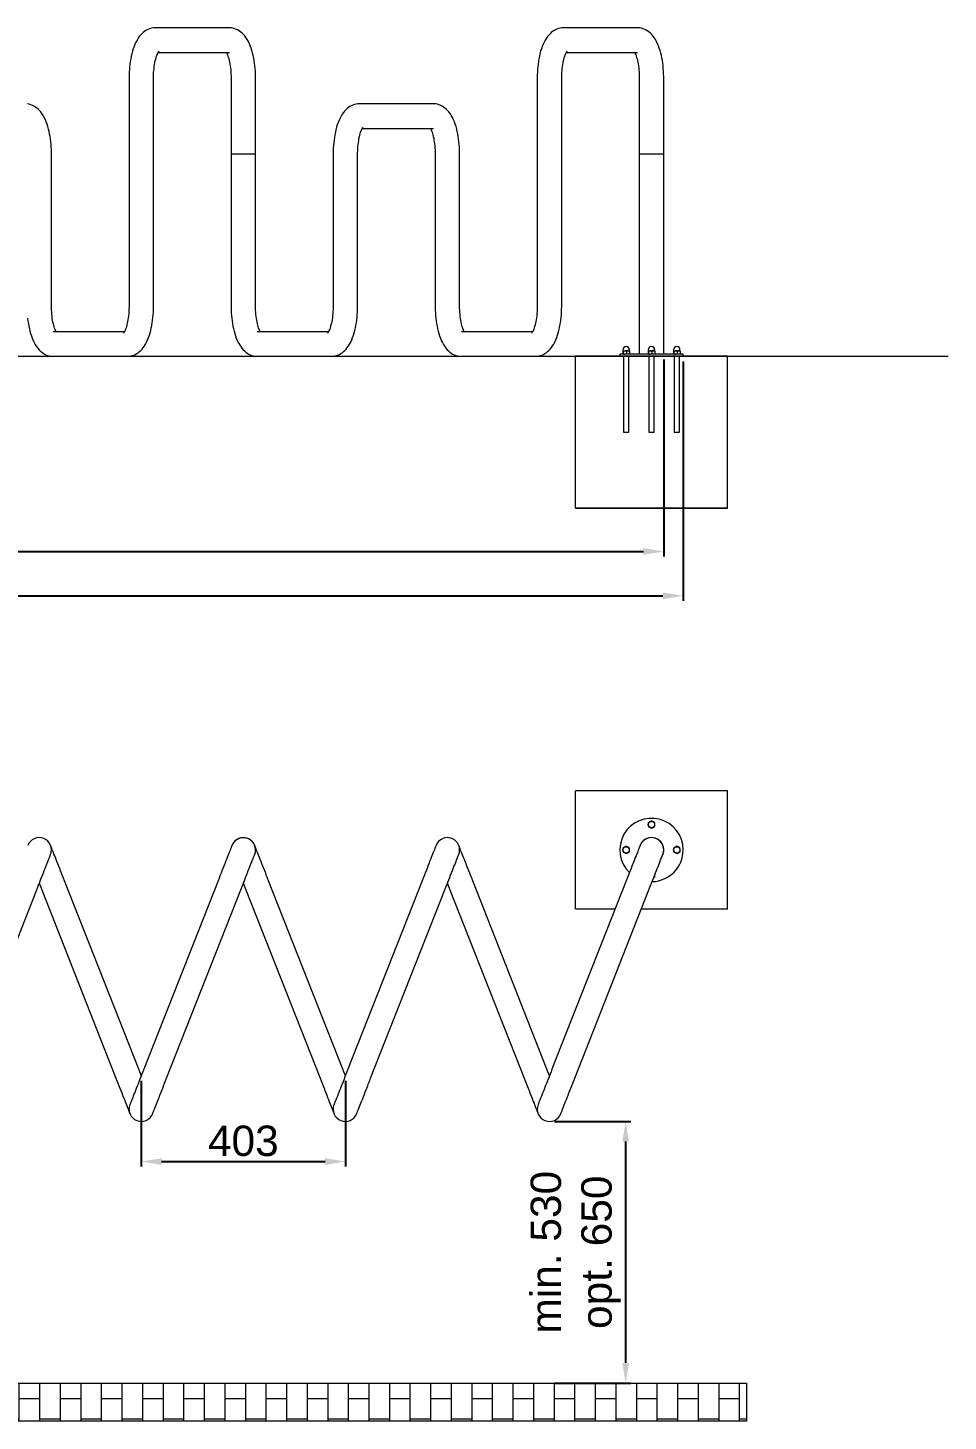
# Model space of a CAD drawing. Header units: millimetres. Extents: x -312 to 6814, y -241 to 4404.
# Drawn here: x 1971 to 3788, y 1280 to 4030 of the extents above; entities that cross this region are included whole.
import ezdxf

# ---------------------------------------------------------------- set-up
doc = ezdxf.new("R2010")
doc.units = ezdxf.units.MM
doc.linetypes.add('HIDDEN', pattern=[1.905, 1.27, -0.635])
for name, color, linetype, lineweight in [('ZANO_R', 7, 'Continuous', 0), ('ZANO_R_przerywana', 7, 'HIDDEN', 0), ('ZANO_W', 1, 'Continuous', 0)]:
    doc.layers.add(name, color=color, linetype=linetype, lineweight=lineweight)
doc.styles.add('Arial', font='arial.ttf')
doc.styles.get("Standard").update_dxf_attribs({"font": 'ARIALUNI.TTF'})
doc.dimstyles.new('pl i ang', dxfattribs={"dimtxt": 50, "dimasz": 50, "dimexe": 1.25, "dimexo": 0.625, "dimgap": 10, "dimtad": 1, "dimtoh": 1, "dimtxsty": 'Standard', "dimcen": 2.5, "dimclrd": 1, "dimclre": 1, "dimclrt": 1, "dimadec": 0, "dimazin": 0, "dimtfac": 1, "dimtmove": 0, "dimatfit": 3, "dimfxl": 1, "dimarcsym": 1})

# ---------------------------------------------------------------- blocks, each defined once
blk = doc.blocks.new('*D470')
at = {"layer": 'ZANO_W', "color": 1, "lineweight": -2}
for p, q in [((117.4, 3371.5), (117.4, 2898.7)), ((3265.1, 3371.5), (3265.1, 2898.7)), ((157.4, 2908.7), (3225.1, 2908.7))]:
    blk.add_line(p, q, dxfattribs=at)
at = {"layer": 'ZANO_W', "color": 1}
for points in [[(157.4, 2915.3), (157.4, 2902), (117.4, 2908.7)], [(3225.1, 2902), (3225.1, 2915.3), (3265.1, 2908.7)]]:
    blk.add_solid(points, dxfattribs=at)
at = {"layer": 'ZANO_W', "color": 1, "insert": (1691.3, 2949.3), "char_height": 60, "attachment_point": 5, "style": 'Arial'}
blk.add_mtext('3148', dxfattribs=at)
blk = doc.blocks.new('*D471')
at = {"layer": 'ZANO_W', "color": 1, "lineweight": -2}
for p, q in [((155.8, 3375.5), (155.8, 2986.3)), ((3226.8, 3375.5), (3226.8, 2986.3)), ((195.8, 2996.3), (3186.8, 2996.3))]:
    blk.add_line(p, q, dxfattribs=at)
at = {"layer": 'ZANO_W', "color": 1}
for points in [[(195.8, 3002.9), (195.8, 2989.6), (155.8, 2996.3)], [(3186.8, 2989.6), (3186.8, 3002.9), (3226.8, 2996.3)]]:
    blk.add_solid(points, dxfattribs=at)
at = {"layer": 'ZANO_W', "color": 1, "insert": (1691.3, 3036.9), "char_height": 60, "attachment_point": 5, "style": 'Arial'}
blk.add_mtext('3071', dxfattribs=at)
blk = doc.blocks.new('*D474')
at = {"layer": 'ZANO_W', "color": 1, "lineweight": -2}
for p, q in [((2195.1, 1951.3), (2195.1, 1781.9)), ((2598.1, 1951.3), (2598.1, 1781.9)), ((2235.1, 1791.9), (2558.1, 1791.9))]:
    blk.add_line(p, q, dxfattribs=at)
at = {"layer": 'ZANO_W', "color": 1}
for points in [[(2235.1, 1798.5), (2235.1, 1785.2), (2195.1, 1791.9)], [(2558.1, 1785.2), (2558.1, 1798.5), (2598.1, 1791.9)]]:
    blk.add_solid(points, dxfattribs=at)
at = {"layer": 'ZANO_W', "color": 1, "insert": (2396.6, 1832.5), "char_height": 60, "attachment_point": 5, "style": 'Arial'}
blk.add_mtext('403', dxfattribs=at)
blk = doc.blocks.new('*D479')
at = {"layer": 'ZANO_W', "color": 1, "lineweight": -2}
for p, q in [((3011.1, 1871.2), (3161.6, 1871.2)), ((3151.6, 1831.2), (3151.6, 1394.5)), ((3011.1, 1354.5), (3161.6, 1354.5))]:
    blk.add_line(p, q, dxfattribs=at)
at = {"layer": 'ZANO_W', "color": 1}
for points in [[(3158.2, 1831.2), (3144.9, 1831.2), (3151.6, 1871.2)], [(3144.9, 1394.5), (3158.2, 1394.5), (3151.6, 1354.5)]]:
    blk.add_solid(points, dxfattribs=at)
at = {"layer": 'ZANO_W', "color": 1, "insert": (3053, 1612.9), "char_height": 60, "attachment_point": 5, "rotation": 90, "style": 'Arial'}
blk.add_mtext('min. 530\\Popt. 650', dxfattribs=at)

msp = doc.modelspace()

# ---------------------------------------------------------------- hatches: boundary and pattern name
at = {"layer": 'ZANO_R', "ltscale": 10, "transparency": 33554559}
h = msp.add_hatch(dxfattribs=at)
h.set_pattern_fill('AR-B816', scale=0.2, angle=90)
h.set_pattern_definition([(90, (409.86, -10014.892), (-40.64, -7e-15), []), (180, (409.86, -10014.892), (-40.64, -40.64), [40.64, -40.64])])
h.paths.add_polyline_path([(33.9, 1279.5), (3390, 1279.5), (3390, 1354.5), (33.9, 1354.5)])

# ---------------------------------------------------------------- linework, layer by layer
at = {"layer": 'ZANO_R'}
for p, q in [((2369.1, 4029.8), (2222.5, 4029.8)), ((3175.1, 4029.8), (3028.6, 4029.8)), ((2228.5, 3981.5), (2369.1, 3981.5)), ((3034.6, 3981.5), (3175.1, 3981.5)), ((2170.9, 3930.7), (2170.9, 3480.7)), ((2219.2, 3480.7), (2219.2, 3930.7)), ((2372.4, 3930.7), (2372.4, 3780.7)), ((2420.7, 3780.7), (2420.7, 3930.7)), ((2977, 3930.7), (2977, 3480.7)), ((3025.3, 3480.7), (3025.3, 3930.7)), ((3178.5, 3930.7), (3178.5, 3780.7)), ((3226.8, 3780.7), (3226.8, 3930.7)), ((2772.1, 3879.8), (2625.6, 3879.8)), ((2631.5, 3831.5), (2772.1, 3831.5)), ((2017.7, 3480.7), (2017.7, 3780.7)), ((2372.4, 3780.7), (2372.4, 3480.7)), ((2419, 3780.7), (2372.4, 3780.7)), ((2420.7, 3780.7), (2372.4, 3780.7)), ((2420.7, 3780.7), (2419, 3780.7)), ((2420.7, 3480.7), (2420.7, 3780.7)), ((2573.9, 3780.7), (2573.9, 3480.7)), ((2622.2, 3480.7), (2622.2, 3780.7)), ((2775.4, 3780.7), (2775.4, 3480.7)), ((2823.7, 3480.7), (2823.7, 3780.7)), ((3178.5, 3780.7), (3178.5, 3385.5)), ((3225.1, 3780.7), (3178.5, 3780.7)), ((3226.8, 3780.7), (3178.5, 3780.7)), ((3226.8, 3780.7), (3225.1, 3780.7)), ((3226.8, 3385.5), (3226.8, 3780.7)), ((2161.6, 3429.8), (2021, 3429.8)), ((2564.6, 3429.8), (2424, 3429.8)), ((2967.7, 3429.8), (2827.1, 3429.8)), ((3140.1, 3385.5), (3140.1, 3381.5)), ((3265.1, 3385.5), (3140.1, 3385.5)), ((3145.8, 3391.4), (3145.8, 3386.1)), ((3146.2, 3392), (3149.9, 3392)), ((3146.5, 3386.1), (3146.2, 3385.5)), ((3146.4, 3394.3), (3146.4, 3392.1)), ((3146.5, 3391.4), (3149.9, 3392)), ((3146.5, 3391.4), (3146.5, 3386.1)), ((3156.4, 3392), (3149.9, 3392)), ((3153.3, 3386.1), (3149.9, 3385.5)), ((3153.3, 3391.4), (3153.3, 3386.1)), ((3156.4, 3392), (3159.1, 3392)), ((3158.9, 3392.1), (3158.9, 3394.3)), ((3159.4, 3391.4), (3159.1, 3392)), ((3159.4, 3391.4), (3159.4, 3386.1)), ((3195.8, 3391.4), (3195.8, 3386.1)), ((3196.1, 3392), (3199.9, 3392)), ((3196.5, 3386.1), (3196.1, 3385.5)), ((3196.4, 3394.3), (3196.4, 3392.1)), ((3196.5, 3391.4), (3199.9, 3392)), ((3196.5, 3391.4), (3196.5, 3386.1)), ((3206.4, 3392), (3199.9, 3392)), ((3203.3, 3386.1), (3199.9, 3385.5)), ((3203.3, 3391.4), (3203.3, 3386.1)), ((3206.4, 3392), (3209.1, 3392)), ((3208.9, 3392.1), (3208.9, 3394.3)), ((3209.4, 3391.4), (3209.1, 3392)), ((3209.4, 3391.4), (3209.4, 3386.1)), ((3245.8, 3391.4), (3245.8, 3386.1)), ((3246.2, 3392), (3249.9, 3392)), ((3246.5, 3386.1), (3246.2, 3385.5)), ((3246.4, 3394.3), (3246.4, 3392.1)), ((3246.5, 3391.4), (3249.9, 3392)), ((3246.5, 3391.4), (3246.5, 3386.1)), ((3256.4, 3392), (3249.9, 3392)), ((3253.3, 3386.1), (3249.9, 3385.5)), ((3253.3, 3391.4), (3253.3, 3386.1)), ((3256.4, 3392), (3259.1, 3392)), ((3258.9, 3392.1), (3258.9, 3394.3)), ((3259.4, 3391.4), (3259.1, 3392)), ((3259.4, 3391.4), (3259.4, 3386.1)), ((3265.1, 3381.5), (3265.1, 3385.5)), ((-311.9, 3381.5), (3788.4, 3381.5)), ((2021, 3381.5), (2167.6, 3381.5)), ((2424, 3381.5), (2570.6, 3381.5)), ((2827.1, 3381.5), (2973.6, 3381.5)), ((3352.6, 3381.5), (3052.6, 3381.5)), ((3052.6, 3381.5), (3052.7, 3381.5)), ((3052.7, 3381.5), (3352.7, 3381.5)), ((3147.1, 3381.5), (3158.1, 3381.5)), ((3197.1, 3381.5), (3208.1, 3381.5)), ((3197.1, 3381.5), (3208.1, 3381.5)), ((3247.1, 3381.5), (3258.1, 3381.5)), ((3352.6, 3381.5), (3352.7, 3381.5)), ((3196.5, 2452.8), (3199.9, 2451.2)), ((3203.3, 2449.7), (3206.4, 2451.8)), ((3209.5, 2454), (3209.1, 2457.7)), ((3145.8, 2410.3), (3148.9, 2412.5)), ((3146.5, 2402.8), (3149.9, 2401.2)), ((3159.4, 2404), (3159.1, 2407.8)), ((3246.5, 2402.8), (3249.9, 2401.2)), ((3259.4, 2404), (3259.1, 2407.7)), ((2190, 1974), (2043.5, 2346.2)), ((2346.6, 2346.2), (2200.1, 1974)), ((2593.1, 1974), (2446.5, 2346.2)), ((2749.6, 2346.2), (2603.1, 1974)), ((2996.1, 1974), (2849.5, 2346.2)), ((3152.7, 2346.2), (3006.1, 1974)), ((3209.4, 2354), (3209.1, 2357.7)), ((1842, 1956.3), (1988.5, 2328.5)), ((1998.6, 2328.5), (2145.1, 1956.3)), ((2245, 1956.3), (2391.6, 2328.5)), ((2401.6, 2328.5), (2548.1, 1956.3)), ((2648, 1956.3), (2794.6, 2328.5)), ((2804.6, 2328.5), (2951.2, 1956.3)), ((3051.1, 1956.3), (3197.6, 2328.5)), ((33.9, 1354.5), (3390, 1354.5)), ((3390, 1354.5), (3390, 1279.5)), ((3390, 1279.5), (33.9, 1279.5)), ((3390, 1279.5), (110.3, 1279.5))]:
    msp.add_line(p, q, dxfattribs=at)
at = {"layer": 'ZANO_R', "flags": 128}
for points in [[(2222.5, 4029.8), (2219.4, 4029.7), (2216.1, 4029.2), (2213, 4028.5), (2209.9, 4027.4), (2207, 4026.1), (2204.1, 4024.6), (2201.3, 4022.7), (2198.7, 4020.7), (2196.1, 4018.3), (2193.6, 4015.6), (2191.2, 4012.7), (2188.9, 4009.3), (2186.7, 4005.7), (2184.5, 4001.7), (2182.6, 3997.4), (2180.8, 3992.9), (2179.1, 3988.3), (2177.7, 3983.6), (2176.4, 3978.7), (2175.2, 3973.8), (2174.2, 3968.7), (2173.4, 3963.6), (2172.6, 3958.4), (2172, 3953.2), (2171.6, 3947.8), (2171.2, 3942.5), (2171, 3937.1), (2170.9, 3932), (2170.9, 3930.7)], [(2420.7, 3930.7), (2420.7, 3933.5), (2420.6, 3938.9), (2420.3, 3944.3), (2419.9, 3949.6), (2419.4, 3954.9), (2418.8, 3960.1), (2418, 3965.3), (2417.1, 3970.3), (2416.1, 3975.3), (2414.9, 3980.1), (2413.6, 3984.9), (2412.1, 3989.5), (2410.4, 3994.1), (2408.6, 3998.5), (2406.6, 4002.7), (2404.3, 4006.8), (2401.8, 4010.7), (2399.4, 4014), (2396.9, 4016.8), (2394.4, 4019.4), (2391.7, 4021.6), (2389, 4023.6), (2386.2, 4025.3), (2383.4, 4026.7), (2380.1, 4028), (2376.8, 4029), (2373.5, 4029.6), (2370.1, 4029.8), (2369.1, 4029.8)], [(3028.6, 4029.8), (3025.4, 4029.7), (3022.2, 4029.2), (3019, 4028.5), (3016, 4027.4), (3013, 4026.1), (3010.2, 4024.6), (3007.4, 4022.7), (3004.7, 4020.7), (3002.2, 4018.3), (2999.7, 4015.6), (2997.3, 4012.7), (2995, 4009.3), (2992.7, 4005.7), (2990.6, 4001.7), (2988.6, 3997.4), (2986.8, 3992.9), (2985.2, 3988.3), (2983.7, 3983.6), (2982.4, 3978.7), (2981.3, 3973.8), (2980.3, 3968.7), (2979.4, 3963.6), (2978.7, 3958.4), (2978.1, 3953.2), (2977.6, 3947.8), (2977.3, 3942.5), (2977.1, 3937.1), (2977, 3932), (2977, 3930.7)], [(3226.8, 3930.7), (3226.8, 3933.5), (3226.6, 3938.9), (3226.4, 3944.3), (3226, 3949.6), (3225.5, 3954.9), (3224.8, 3960.1), (3224.1, 3965.3), (3223.2, 3970.3), (3222.1, 3975.3), (3220.9, 3980.1), (3219.6, 3984.9), (3218.1, 3989.5), (3216.5, 3994.1), (3214.6, 3998.5), (3212.6, 4002.7), (3210.3, 4006.8), (3207.8, 4010.7), (3205.4, 4014), (3203, 4016.8), (3200.4, 4019.4), (3197.8, 4021.6), (3195.1, 4023.6), (3192.3, 4025.3), (3189.4, 4026.7), (3186.2, 4028), (3182.8, 4029), (3179.5, 4029.6), (3176.2, 4029.8), (3175.1, 4029.8)], [(2219.2, 3930.7), (2219.2, 3932.9), (2219.3, 3937.2), (2219.5, 3941.5), (2219.8, 3945.7), (2220.2, 3949.8), (2220.7, 3953.8), (2221.3, 3957.7), (2222, 3961.3), (2222.7, 3964.8), (2223.5, 3968), (2224.3, 3971), (2225.2, 3973.7), (2226, 3976.1), (2226.9, 3978.2), (2227.7, 3979.9), (2228.4, 3981.4), (2229.1, 3982.5), (2229.6, 3983.3), (2230, 3983.8), (2230.1, 3984), (2230.1, 3984)], [(2363.1, 3981.5), (2363.2, 3981.4), (2363.9, 3980), (2364.7, 3978.4), (2365.5, 3976.4), (2366.3, 3974.1), (2367.1, 3971.5), (2367.9, 3968.7), (2368.7, 3965.6), (2369.5, 3962.3), (2370.1, 3958.7), (2370.7, 3955), (2371.2, 3951.1), (2371.7, 3947), (2372, 3942.9), (2372.2, 3938.7), (2372.4, 3934.4), (2372.4, 3930.7)], [(3025.3, 3930.7), (3025.3, 3932.9), (3025.4, 3937.2), (3025.6, 3941.5), (3025.9, 3945.7), (3026.3, 3949.8), (3026.8, 3953.8), (3027.4, 3957.7), (3028, 3961.3), (3028.8, 3964.8), (3029.5, 3968), (3030.4, 3971), (3031.2, 3973.7), (3032.1, 3976.1), (3032.9, 3978.2), (3033.7, 3979.9), (3034.5, 3981.4), (3035.1, 3982.5), (3035.7, 3983.3), (3036, 3983.8), (3036.2, 3984), (3036.2, 3984)], [(3169.2, 3981.5), (3169.3, 3981.4), (3170, 3980), (3170.7, 3978.4), (3171.5, 3976.4), (3172.4, 3974.1), (3173.2, 3971.5), (3174, 3968.7), (3174.8, 3965.6), (3175.5, 3962.3), (3176.2, 3958.7), (3176.8, 3955), (3177.3, 3951.1), (3177.7, 3947), (3178.1, 3942.9), (3178.3, 3938.7), (3178.4, 3934.4), (3178.5, 3930.7)], [(2017.7, 3780.7), (2017.7, 3783.5), (2017.5, 3788.9), (2017.3, 3794.3), (2016.9, 3799.6), (2016.4, 3804.9), (2015.7, 3810.1), (2015, 3815.3), (2014.1, 3820.3), (2013, 3825.3), (2011.9, 3830.1), (2010.5, 3834.9), (2009.1, 3839.5), (2007.4, 3844.1), (2005.6, 3848.5), (2003.5, 3852.7), (2001.3, 3856.8), (1998.8, 3860.7), (1996.4, 3864), (1993.9, 3866.8), (1991.3, 3869.4), (1988.7, 3871.6), (1986, 3873.6), (1983.2, 3875.3), (1980.3, 3876.7), (1977.1, 3878), (1973.8, 3879), (1970.4, 3879.6)], [(2625.6, 3879.8), (2622.4, 3879.7), (2619.2, 3879.2), (2616, 3878.5), (2612.9, 3877.4), (2610, 3876.1), (2607.1, 3874.6), (2604.4, 3872.7), (2601.7, 3870.7), (2599.2, 3868.3), (2596.7, 3865.6), (2594.3, 3862.7), (2591.9, 3859.3), (2589.7, 3855.7), (2587.6, 3851.7), (2585.6, 3847.4), (2583.8, 3842.9), (2582.2, 3838.3), (2580.7, 3833.6), (2579.4, 3828.7), (2578.3, 3823.8), (2577.3, 3818.7), (2576.4, 3813.6), (2575.7, 3808.4), (2575.1, 3803.2), (2574.6, 3797.8), (2574.2, 3792.5), (2574, 3787.1), (2573.9, 3782), (2573.9, 3780.7)], [(2823.7, 3780.7), (2823.7, 3783.5), (2823.6, 3788.9), (2823.3, 3794.3), (2823, 3799.6), (2822.4, 3804.9), (2821.8, 3810.1), (2821, 3815.3), (2820.1, 3820.3), (2819.1, 3825.3), (2817.9, 3830.1), (2816.6, 3834.9), (2815.1, 3839.5), (2813.5, 3844.1), (2811.6, 3848.5), (2809.6, 3852.7), (2807.3, 3856.8), (2804.8, 3860.7), (2802.4, 3864), (2799.9, 3866.8), (2797.4, 3869.4), (2794.8, 3871.6), (2792.1, 3873.6), (2789.3, 3875.3), (2786.4, 3876.7), (2783.1, 3878), (2779.8, 3879), (2776.5, 3879.6), (2773.2, 3879.8), (2772.1, 3879.8)], [(2622.2, 3780.7), (2622.2, 3782.9), (2622.4, 3787.2), (2622.6, 3791.5), (2622.9, 3795.7), (2623.3, 3799.8), (2623.8, 3803.8), (2624.4, 3807.7), (2625, 3811.3), (2625.7, 3814.8), (2626.5, 3818), (2627.3, 3821), (2628.2, 3823.7), (2629.1, 3826.1), (2629.9, 3828.2), (2630.7, 3829.9), (2631.5, 3831.4), (2632.1, 3832.5), (2632.6, 3833.3), (2633, 3833.8), (2633.2, 3834), (2633.2, 3834)], [(2766.1, 3831.5), (2766.2, 3831.4), (2766.9, 3830), (2767.7, 3828.4), (2768.5, 3826.4), (2769.3, 3824.1), (2770.2, 3821.5), (2771, 3818.7), (2771.7, 3815.6), (2772.5, 3812.3), (2773.1, 3808.7), (2773.7, 3805), (2774.3, 3801.1), (2774.7, 3797), (2775, 3792.9), (2775.3, 3788.7), (2775.4, 3784.4), (2775.4, 3780.7)], [(2027, 3429.8), (2026.9, 3430), (2026.2, 3431.3), (2025.4, 3433), (2024.6, 3435), (2023.8, 3437.2), (2023, 3439.8), (2022.2, 3442.7), (2021.4, 3445.8), (2020.7, 3449.1), (2020, 3452.6), (2019.4, 3456.4), (2018.9, 3460.3), (2018.4, 3464.3), (2018.1, 3468.5), (2017.9, 3472.7), (2017.7, 3477), (2017.7, 3480.7)], [(2170.9, 3480.7), (2170.9, 3478.4), (2170.8, 3474.1), (2170.6, 3469.8), (2170.3, 3465.6), (2169.9, 3461.5), (2169.4, 3457.5), (2168.8, 3453.7), (2168.1, 3450.1), (2167.4, 3446.6), (2166.6, 3443.4), (2165.8, 3440.4), (2164.9, 3437.7), (2164.1, 3435.3), (2163.2, 3433.2), (2162.4, 3431.4), (2161.7, 3430), (2161, 3428.8), (2160.5, 3428.1), (2160.1, 3427.6), (2160, 3427.3), (2160, 3427.4)], [(2167.6, 3381.5), (2170.8, 3381.7), (2174, 3382.1), (2177.1, 3382.9), (2180.2, 3383.9), (2183.2, 3385.2), (2186, 3386.8), (2188.8, 3388.6), (2191.4, 3390.7), (2194, 3393.1), (2196.5, 3395.7), (2198.9, 3398.7), (2201.2, 3402), (2203.5, 3405.7), (2205.6, 3409.7), (2207.5, 3414), (2209.3, 3418.4), (2211, 3423), (2212.4, 3427.8), (2213.7, 3432.6), (2214.9, 3437.6), (2215.9, 3442.6), (2216.7, 3447.7), (2217.5, 3452.9), (2218.1, 3458.2), (2218.6, 3463.5), (2218.9, 3468.9), (2219.1, 3474.2), (2219.2, 3479.4), (2219.2, 3480.7)], [(2372.4, 3480.7), (2372.4, 3477.8), (2372.6, 3472.4), (2372.8, 3467.1), (2373.2, 3461.7), (2373.7, 3456.5), (2374.4, 3451.2), (2375.1, 3446.1), (2376, 3441), (2377.1, 3436.1), (2378.3, 3431.2), (2379.6, 3426.5), (2381.1, 3421.8), (2382.7, 3417.3), (2384.5, 3412.9), (2386.6, 3408.6), (2388.9, 3404.5), (2391.4, 3400.6), (2393.7, 3397.4), (2396.2, 3394.5), (2398.8, 3392), (2401.4, 3389.7), (2404.1, 3387.7), (2406.9, 3386), (2409.8, 3384.6), (2413, 3383.3), (2416.4, 3382.4), (2419.7, 3381.8), (2423, 3381.5), (2424, 3381.5)], [(2430, 3429.8), (2429.9, 3430), (2429.2, 3431.3), (2428.5, 3433), (2427.7, 3435), (2426.8, 3437.2), (2426, 3439.8), (2425.2, 3442.7), (2424.4, 3445.8), (2423.7, 3449.1), (2423, 3452.6), (2422.4, 3456.4), (2421.9, 3460.3), (2421.5, 3464.3), (2421.1, 3468.5), (2420.9, 3472.7), (2420.8, 3477), (2420.7, 3480.7)], [(2573.9, 3480.7), (2573.9, 3478.4), (2573.8, 3474.1), (2573.6, 3469.8), (2573.3, 3465.6), (2572.9, 3461.5), (2572.4, 3457.5), (2571.8, 3453.7), (2571.2, 3450.1), (2570.4, 3446.6), (2569.6, 3443.4), (2568.8, 3440.4), (2568, 3437.7), (2567.1, 3435.3), (2566.3, 3433.2), (2565.5, 3431.4), (2564.7, 3430), (2564.1, 3428.8), (2563.5, 3428.1), (2563.2, 3427.6), (2563, 3427.3), (2563, 3427.4)], [(2570.6, 3381.5), (2573.8, 3381.7), (2577, 3382.1), (2580.2, 3382.9), (2583.2, 3383.9), (2586.2, 3385.2), (2589, 3386.8), (2591.8, 3388.6), (2594.4, 3390.7), (2597, 3393.1), (2599.5, 3395.7), (2601.9, 3398.7), (2604.2, 3402), (2606.5, 3405.7), (2608.6, 3409.7), (2610.6, 3414), (2612.4, 3418.4), (2614, 3423), (2615.5, 3427.8), (2616.7, 3432.6), (2617.9, 3437.6), (2618.9, 3442.6), (2619.8, 3447.7), (2620.5, 3452.9), (2621.1, 3458.2), (2621.6, 3463.5), (2621.9, 3468.9), (2622.1, 3474.2), (2622.2, 3479.4), (2622.2, 3480.7)], [(2775.4, 3480.7), (2775.5, 3477.8), (2775.6, 3472.4), (2775.9, 3467.1), (2776.2, 3461.7), (2776.8, 3456.5), (2777.4, 3451.2), (2778.2, 3446.1), (2779.1, 3441), (2780.1, 3436.1), (2781.3, 3431.2), (2782.6, 3426.5), (2784.1, 3421.8), (2785.7, 3417.3), (2787.6, 3412.9), (2789.6, 3408.6), (2791.9, 3404.5), (2794.4, 3400.6), (2796.8, 3397.4), (2799.2, 3394.5), (2801.8, 3392), (2804.4, 3389.7), (2807.1, 3387.7), (2809.9, 3386), (2812.8, 3384.6), (2816.1, 3383.3), (2819.4, 3382.4), (2822.7, 3381.8), (2826, 3381.5), (2827.1, 3381.5)], [(2833, 3429.8), (2833, 3430), (2832.3, 3431.3), (2831.5, 3433), (2830.7, 3435), (2829.9, 3437.2), (2829, 3439.8), (2828.2, 3442.7), (2827.4, 3445.8), (2826.7, 3449.1), (2826, 3452.6), (2825.5, 3456.4), (2824.9, 3460.3), (2824.5, 3464.3), (2824.2, 3468.5), (2823.9, 3472.7), (2823.8, 3477), (2823.7, 3480.7)], [(2977, 3480.7), (2976.9, 3478.4), (2976.8, 3474.1), (2976.6, 3469.8), (2976.3, 3465.6), (2975.9, 3461.5), (2975.4, 3457.5), (2974.8, 3453.7), (2974.2, 3450.1), (2973.5, 3446.6), (2972.7, 3443.4), (2971.8, 3440.4), (2971, 3437.7), (2970.1, 3435.3), (2969.3, 3433.2), (2968.5, 3431.4), (2967.7, 3430), (2967.1, 3428.8), (2966.6, 3428.1), (2966.2, 3427.6), (2966, 3427.3), (2966, 3427.4)], [(2973.6, 3381.5), (2976.8, 3381.7), (2980, 3382.1), (2983.2, 3382.9), (2986.2, 3383.9), (2989.2, 3385.2), (2992.1, 3386.8), (2994.8, 3388.6), (2997.5, 3390.7), (3000, 3393.1), (3002.5, 3395.7), (3004.9, 3398.7), (3007.3, 3402), (3009.5, 3405.7), (3011.6, 3409.7), (3013.6, 3414), (3015.4, 3418.4), (3017, 3423), (3018.5, 3427.8), (3019.8, 3432.6), (3020.9, 3437.6), (3021.9, 3442.6), (3022.8, 3447.7), (3023.5, 3452.9), (3024.1, 3458.2), (3024.6, 3463.5), (3025, 3468.9), (3025.2, 3474.2), (3025.3, 3479.4), (3025.3, 3480.7)], [(1970.7, 3456.5), (1971.3, 3451.2), (1972.1, 3446.1), (1973, 3441), (1974.1, 3436.1), (1975.2, 3431.2), (1976.6, 3426.5), (1978, 3421.8), (1979.7, 3417.3), (1981.5, 3412.9), (1983.6, 3408.6), (1985.8, 3404.5), (1988.3, 3400.6), (1990.7, 3397.4), (1993.2, 3394.5), (1995.7, 3392), (1998.4, 3389.7), (2001.1, 3387.7), (2003.9, 3386), (2006.7, 3384.6), (2010, 3383.3), (2013.3, 3382.4), (2016.7, 3381.8), (2020, 3381.5), (2021, 3381.5)], [(3145.8, 3391.4), (3146, 3391.9), (3146.2, 3392)], [(3146.2, 3385.5), (3146.1, 3385.5), (3145.8, 3386.1)], [(3146.2, 3392), (3146.2, 3392), (3146.5, 3391.4)], [(3153.3, 3391.4), (3155.6, 3392), (3156.4, 3392)], [(3156.4, 3385.5), (3155.6, 3385.6), (3153.3, 3386.1)], [(3156.4, 3392), (3158.7, 3391.7), (3159.4, 3391.4)], [(3159.4, 3386.1), (3158.7, 3385.9), (3156.4, 3385.5)], [(3159.1, 3385.5), (3159.1, 3385.5), (3159.3, 3385.7), (3159.4, 3386.1)], [(3195.8, 3391.4), (3196, 3391.9), (3196.1, 3392)], [(3196.1, 3385.5), (3196.1, 3385.5), (3195.8, 3386.1)], [(3196.1, 3392), (3196.2, 3392), (3196.5, 3391.4)], [(3203.3, 3391.4), (3205.6, 3392), (3206.4, 3392)], [(3206.4, 3385.5), (3205.6, 3385.6), (3203.3, 3386.1)], [(3206.4, 3392), (3208.7, 3391.7), (3209.4, 3391.4)], [(3209.4, 3386.1), (3208.7, 3385.9), (3206.4, 3385.5)], [(3209.1, 3385.5), (3209.1, 3385.5), (3209.3, 3385.7), (3209.4, 3386.1)], [(3245.8, 3391.4), (3246, 3391.9), (3246.2, 3392)], [(3246.2, 3385.5), (3246.1, 3385.5), (3245.8, 3386.1)], [(3246.2, 3392), (3246.2, 3392), (3246.5, 3391.4)], [(3253.3, 3391.4), (3255.6, 3392), (3256.4, 3392)], [(3256.4, 3385.5), (3255.6, 3385.6), (3253.3, 3386.1)], [(3256.4, 3392), (3258.7, 3391.7), (3259.4, 3391.4)], [(3259.4, 3386.1), (3258.7, 3385.9), (3256.4, 3385.5)], [(3259.1, 3385.5), (3259.1, 3385.5), (3259.3, 3385.7), (3259.4, 3386.1)], [(3195.8, 2460.3), (3198.1, 2461.9), (3198.9, 2462.4)], [(3195.8, 2460.3), (3196, 2458.4), (3196.2, 2456.5)], [(3196.2, 2456.5), (3196.2, 2456.3), (3196.5, 2452.8)], [(3198.9, 2462.4), (3201.2, 2464.1), (3201.9, 2464.6)], [(3199.9, 2451.2), (3200.2, 2451.1), (3201.8, 2450.4), (3203.3, 2449.7)], [(3205.3, 2463), (3205.1, 2463.2), (3203.5, 2463.9), (3201.9, 2464.6)], [(3208.8, 2461.5), (3207.9, 2461.9), (3207.1, 2462.2), (3206.2, 2462.6), (3205.3, 2463)], [(3206.4, 2451.8), (3208.7, 2453.5), (3209.5, 2454)], [(3209.1, 2457.7), (3209.1, 2458), (3209, 2458.9), (3208.9, 2459.7), (3208.8, 2460.6), (3208.8, 2461.5)], [(1988.5, 2328.5), (1990.5, 2333.5), (1992.4, 2338.4), (1994.4, 2343.3), (1996.3, 2348.2), (1998.1, 2352.9), (2000, 2357.5), (2001.7, 2362), (2003.4, 2366.2), (2005, 2370.3), (2006.5, 2374.2), (2008, 2377.9), (2009.3, 2381.2), (2010.5, 2384.4), (2011.7, 2387.2), (2012.7, 2389.8), (2013.5, 2392), (2014.3, 2393.9), (2014.9, 2395.5), (2015.4, 2396.7), (2015.7, 2397.6), (2015.9, 2398.1), (2016, 2398.3)], [(2043.5, 2346.2), (2041.5, 2351.2), (2039.6, 2356.1), (2037.7, 2361), (2035.8, 2365.9), (2033.9, 2370.6), (2032.1, 2375.2), (2030.3, 2379.6), (2028.6, 2383.9), (2027, 2388), (2025.5, 2391.9), (2024.1, 2395.5), (2022.7, 2398.9), (2021.5, 2402.1), (2020.4, 2404.9), (2019.4, 2407.5), (2018.5, 2409.7), (2017.7, 2411.6), (2017.1, 2413.2), (2016.6, 2414.4), (2016.3, 2415.3), (2016.1, 2415.8), (2016, 2416)], [(2374.1, 2416), (2374, 2415.8), (2373.8, 2415.3), (2373.5, 2414.4), (2373, 2413.2), (2372.4, 2411.6), (2371.6, 2409.7), (2370.7, 2407.5), (2369.7, 2404.9), (2368.6, 2402.1), (2367.4, 2398.9), (2366.1, 2395.5), (2364.6, 2391.9), (2363.1, 2388), (2361.5, 2383.9), (2359.8, 2379.6), (2358, 2375.2), (2356.2, 2370.6), (2354.4, 2365.9), (2352.5, 2361), (2350.5, 2356.1), (2348.6, 2351.2), (2346.6, 2346.2)], [(2374.1, 2416), (2374.3, 2416.4), (2375.6, 2419.1)], [(2391.6, 2328.5), (2393.5, 2333.5), (2395.5, 2338.4), (2397.4, 2343.3), (2399.3, 2348.2), (2401.2, 2352.9), (2403, 2357.5), (2404.7, 2362), (2406.4, 2366.2), (2408, 2370.3), (2409.6, 2374.2), (2411, 2377.9), (2412.3, 2381.2), (2413.6, 2384.4), (2414.7, 2387.2), (2415.7, 2389.8), (2416.6, 2392), (2417.3, 2393.9), (2417.9, 2395.5), (2418.4, 2396.7), (2418.8, 2397.6), (2419, 2398.1), (2419, 2398.3)], [(2446.5, 2346.2), (2444.6, 2351.2), (2442.6, 2356.1), (2440.7, 2361), (2438.8, 2365.9), (2436.9, 2370.6), (2435.1, 2375.2), (2433.4, 2379.6), (2431.7, 2383.9), (2430.1, 2388), (2428.5, 2391.9), (2427.1, 2395.5), (2425.8, 2398.9), (2424.5, 2402.1), (2423.4, 2404.9), (2422.4, 2407.5), (2421.5, 2409.7), (2420.8, 2411.6), (2420.2, 2413.2), (2419.7, 2414.4), (2419.3, 2415.3), (2419.1, 2415.8), (2419, 2416)], [(2777.1, 2416), (2777.1, 2415.8), (2776.8, 2415.3), (2776.5, 2414.4), (2776, 2413.2), (2775.4, 2411.6), (2774.6, 2409.7), (2773.8, 2407.5), (2772.8, 2404.9), (2771.6, 2402.1), (2770.4, 2398.9), (2769.1, 2395.5), (2767.6, 2391.9), (2766.1, 2388), (2764.5, 2383.9), (2762.8, 2379.6), (2761.1, 2375.2), (2759.3, 2370.6), (2757.4, 2365.9), (2755.5, 2361), (2753.6, 2356.1), (2751.6, 2351.2), (2749.6, 2346.2)], [(2794.6, 2328.5), (2796.5, 2333.5), (2798.5, 2338.4), (2800.4, 2343.3), (2802.3, 2348.2), (2804.2, 2352.9), (2806, 2357.5), (2807.8, 2362), (2809.4, 2366.2), (2811.1, 2370.3), (2812.6, 2374.2), (2814, 2377.9), (2815.4, 2381.2), (2816.6, 2384.4), (2817.7, 2387.2), (2818.7, 2389.8), (2819.6, 2392), (2820.3, 2393.9), (2821, 2395.5), (2821.4, 2396.7), (2821.8, 2397.6), (2822, 2398.1), (2822.1, 2398.3)], [(2849.5, 2346.2), (2847.6, 2351.2), (2845.6, 2356.1), (2843.7, 2361), (2841.8, 2365.9), (2839.9, 2370.6), (2838.1, 2375.2), (2836.4, 2379.6), (2834.7, 2383.9), (2833.1, 2388), (2831.6, 2391.9), (2830.1, 2395.5), (2828.8, 2398.9), (2827.5, 2402.1), (2826.4, 2404.9), (2825.4, 2407.5), (2824.6, 2409.7), (2823.8, 2411.6), (2823.2, 2413.2), (2822.7, 2414.4), (2822.3, 2415.3), (2822.1, 2415.8), (2822.1, 2416)], [(3145.8, 2410.3), (3146, 2408.5), (3146.2, 2406.5)], [(3146.2, 2406.5), (3146.2, 2406.3), (3146.5, 2402.8)], [(3148.9, 2412.5), (3151.2, 2414.1), (3151.9, 2414.6)], [(3149.9, 2401.2), (3150.2, 2401.1), (3151.7, 2400.4), (3153.3, 2399.7)], [(3155.3, 2413.1), (3155.1, 2413.2), (3153.5, 2413.9), (3151.9, 2414.6)], [(3180.2, 2416), (3180.1, 2415.8), (3179.9, 2415.3), (3179.5, 2414.4), (3179, 2413.2), (3178.4, 2411.6), (3177.7, 2409.7), (3176.8, 2407.5), (3175.8, 2404.9), (3174.7, 2402.1), (3173.4, 2398.9), (3172.1, 2395.5), (3170.7, 2391.9), (3169.1, 2388), (3167.5, 2383.9), (3165.8, 2379.6), (3164.1, 2375.2), (3162.3, 2370.6), (3160.4, 2365.9), (3158.5, 2361), (3156.6, 2356.1), (3154.6, 2351.2), (3152.7, 2346.2)], [(3153.3, 2399.7), (3155.6, 2401.3), (3156.4, 2401.9)], [(3158.7, 2411.5), (3157.9, 2411.9), (3157.1, 2412.3), (3156.2, 2412.7), (3155.3, 2413.1)], [(3156.4, 2401.9), (3158.7, 2403.5), (3159.4, 2404)], [(3159.1, 2407.8), (3159.1, 2408), (3159, 2408.9), (3158.9, 2409.8), (3158.8, 2410.6), (3158.7, 2411.5)], [(3197.6, 2328.5), (3199.6, 2333.5), (3201.5, 2338.4), (3203.5, 2343.3), (3205.4, 2348.2), (3207.2, 2352.9), (3209, 2357.5), (3210.8, 2362), (3212.5, 2366.2), (3214.1, 2370.3), (3215.6, 2374.2), (3217, 2377.9), (3218.4, 2381.2), (3219.6, 2384.4), (3220.7, 2387.2), (3221.7, 2389.8), (3222.6, 2392), (3223.4, 2393.9), (3224, 2395.5), (3224.5, 2396.7), (3224.8, 2397.6), (3225, 2398.1), (3225.1, 2398.3)], [(3245.8, 2410.3), (3248.1, 2411.9), (3248.9, 2412.4)], [(3245.8, 2410.3), (3246, 2408.4), (3246.2, 2406.5)], [(3246.2, 2406.5), (3246.2, 2406.3), (3246.5, 2402.8)], [(3248.9, 2412.4), (3251.2, 2414.1), (3251.9, 2414.6)], [(3249.9, 2401.2), (3250.2, 2401.1), (3251.7, 2400.4), (3253.3, 2399.7)], [(3255.3, 2413), (3255.1, 2413.1), (3253.5, 2413.9), (3251.9, 2414.6)], [(3253.3, 2399.7), (3255.6, 2401.3), (3256.4, 2401.8)], [(3258.7, 2411.5), (3257.9, 2411.8), (3257.1, 2412.2), (3256.2, 2412.6), (3255.3, 2413)], [(3256.4, 2401.8), (3258.7, 2403.5), (3259.4, 2404)], [(3259.1, 2407.7), (3259.1, 2408), (3259, 2408.9), (3258.9, 2409.7), (3258.8, 2410.6), (3258.7, 2411.5)], [(1993.5, 2341.2), (1994.6, 2338.4), (1996.6, 2333.5), (1998.6, 2328.5)], [(2396.6, 2341.2), (2397.7, 2338.4), (2399.6, 2333.5), (2401.6, 2328.5)], [(2799.6, 2341.2), (2800.7, 2338.4), (2802.6, 2333.5), (2804.6, 2328.5)], [(3207, 2352.3), (3208.7, 2353.5), (3209.4, 2354)], [(2145.1, 1956.3), (2147.1, 1951.3), (2149, 1946.4), (2150.9, 1941.5), (2152.8, 1936.7), (2154.7, 1931.9), (2156.5, 1927.3), (2158.3, 1922.9), (2160, 1918.6), (2161.6, 1914.5), (2163.1, 1910.6), (2164.5, 1907), (2165.9, 1903.6), (2167.1, 1900.5), (2168.2, 1897.6), (2169.2, 1895.1), (2170.1, 1892.8), (2170.9, 1890.9), (2171.5, 1889.4), (2172, 1888.1), (2172.3, 1887.2), (2172.5, 1886.7), (2172.6, 1886.5)], [(2200.1, 1974), (2198.1, 1969), (2196.2, 1964.1), (2194.2, 1959.2), (2192.3, 1954.4), (2190.5, 1949.6), (2188.7, 1945), (2186.9, 1940.6), (2185.2, 1936.3), (2183.6, 1932.2), (2182.1, 1928.3), (2180.6, 1924.7), (2179.3, 1921.3), (2178.1, 1918.2), (2176.9, 1915.3), (2175.9, 1912.8), (2175.1, 1910.5), (2174.3, 1908.6), (2173.7, 1907.1), (2173.2, 1905.8), (2172.9, 1904.9), (2172.7, 1904.4), (2172.6, 1904.2)], [(2195.1, 1961.3), (2194, 1964.1), (2192, 1969), (2190, 1974)], [(2217.5, 1886.5), (2217.6, 1886.7), (2217.8, 1887.2), (2218.2, 1888.1), (2218.6, 1889.4), (2219.3, 1890.9), (2220, 1892.8), (2220.9, 1895.1), (2221.9, 1897.6), (2223, 1900.5), (2224.2, 1903.6), (2225.6, 1907), (2227, 1910.6), (2228.5, 1914.5), (2230.2, 1918.6), (2231.8, 1922.9), (2233.6, 1927.3), (2235.4, 1931.9), (2237.3, 1936.7), (2239.2, 1941.5), (2241.1, 1946.4), (2243, 1951.3), (2245, 1956.3)], [(2548.1, 1956.3), (2550.1, 1951.3), (2552, 1946.4), (2554, 1941.5), (2555.9, 1936.7), (2557.7, 1931.9), (2559.5, 1927.3), (2561.3, 1922.9), (2563, 1918.6), (2564.6, 1914.5), (2566.1, 1910.6), (2567.6, 1907), (2568.9, 1903.6), (2570.1, 1900.5), (2571.3, 1897.6), (2572.3, 1895.1), (2573.1, 1892.8), (2573.9, 1890.9), (2574.5, 1889.4), (2575, 1888.1), (2575.3, 1887.2), (2575.5, 1886.7), (2575.6, 1886.5)], [(2603.1, 1974), (2601.1, 1969), (2599.2, 1964.1), (2597.3, 1959.2), (2595.4, 1954.4), (2593.5, 1949.6), (2591.7, 1945), (2589.9, 1940.6), (2588.2, 1936.3), (2586.6, 1932.2), (2585.1, 1928.3), (2583.7, 1924.7), (2582.3, 1921.3), (2581.1, 1918.2), (2580, 1915.3), (2579, 1912.8), (2578.1, 1910.5), (2577.3, 1908.6), (2576.7, 1907.1), (2576.2, 1905.8), (2575.9, 1904.9), (2575.7, 1904.4), (2575.6, 1904.2)], [(2598.1, 1961.3), (2597, 1964.1), (2595, 1969), (2593.1, 1974)], [(2620.6, 1886.5), (2620.6, 1886.7), (2620.8, 1887.2), (2621.2, 1888.1), (2621.7, 1889.4), (2622.3, 1890.9), (2623, 1892.8), (2623.9, 1895.1), (2624.9, 1897.6), (2626, 1900.5), (2627.3, 1903.6), (2628.6, 1907), (2630, 1910.6), (2631.6, 1914.5), (2633.2, 1918.6), (2634.9, 1922.9), (2636.6, 1927.3), (2638.4, 1931.9), (2640.3, 1936.7), (2642.2, 1941.5), (2644.1, 1946.4), (2646.1, 1951.3), (2648, 1956.3)], [(2951.2, 1956.3), (2953.1, 1951.3), (2955.1, 1946.4), (2957, 1941.5), (2958.9, 1936.7), (2960.8, 1931.9), (2962.6, 1927.3), (2964.3, 1922.9), (2966, 1918.6), (2967.6, 1914.5), (2969.2, 1910.6), (2970.6, 1907), (2971.9, 1903.6), (2973.2, 1900.5), (2974.3, 1897.6), (2975.3, 1895.1), (2976.2, 1892.8), (2976.9, 1890.9), (2977.5, 1889.4), (2978, 1888.1), (2978.4, 1887.2), (2978.6, 1886.7), (2978.6, 1886.5)], [(3006.1, 1974), (3004.2, 1969), (3002.2, 1964.1), (3000.3, 1959.2), (2998.4, 1954.4), (2996.5, 1949.6), (2994.7, 1945), (2992.9, 1940.6), (2991.3, 1936.3), (2989.7, 1932.2), (2988.1, 1928.3), (2986.7, 1924.7), (2985.4, 1921.3), (2984.1, 1918.2), (2983, 1915.3), (2982, 1912.8), (2981.1, 1910.5), (2980.4, 1908.6), (2979.8, 1907.1), (2979.3, 1905.8), (2978.9, 1904.9), (2978.7, 1904.4), (2978.6, 1904.2)], [(3001.1, 1961.3), (3000, 1964.1), (2998.1, 1969), (2996.1, 1974)], [(3023.6, 1886.5), (3023.7, 1886.7), (3023.9, 1887.2), (3024.2, 1888.1), (3024.7, 1889.4), (3025.3, 1890.9), (3026.1, 1892.8), (3026.9, 1895.1), (3027.9, 1897.6), (3029.1, 1900.5), (3030.3, 1903.6), (3031.6, 1907), (3033.1, 1910.6), (3034.6, 1914.5), (3036.2, 1918.6), (3037.9, 1922.9), (3039.6, 1927.3), (3041.5, 1931.9), (3043.3, 1936.7), (3045.2, 1941.5), (3047.1, 1946.4), (3049.1, 1951.3), (3051.1, 1956.3)]]:
    msp.add_lwpolyline(points, dxfattribs=at)
at = {"layer": 'ZANO_R'}
for centre in [(3202.6, 2457.1), (3152.6, 2407.2), (3252.6, 2407.1)]:
    msp.add_circle(centre, 6.25, dxfattribs=at)
for centre, radius, start, end in [((3146.3, 3392.1), 0.12, 270, 0), ((3152.6, 3394.3), 6.25, 0, 180), ((3150, 3396.3), 10.8, 251.1304, 269.5503), ((3149.8, 3381.2), 10.8, 71.1291, 89.5506), ((3159, 3392.1), 0.12, 180, 270), ((3196.2, 3392.1), 0.12, 270, 0), ((3202.6, 3394.3), 6.25, 0, 180), ((3200, 3396.3), 10.8, 251.1304, 269.5503), ((3199.8, 3381.2), 10.8, 71.1291, 89.5506), ((3209, 3392.1), 0.12, 180, 270), ((3246.3, 3392.1), 0.12, 270, 0), ((3252.6, 3394.3), 6.25, 0, 180), ((3250, 3396.3), 10.8, 251.1297, 269.551), ((3249.8, 3381.2), 10.8, 71.127, 89.5514), ((3259, 3392.1), 0.12, 180, 270), ((3202.6, 2407.1), 62.5, 359.9852, 225.7764), ((3202.6, 2457.1), 6.5, 125.3494, 185.3494), ((3202.6, 2457.1), 6.5, 185.3494, 245.3494), ((3202.6, 2457.1), 6.5, 65.3494, 125.3494), ((3202.6, 2457.1), 6.5, 245.3494, 305.3494), ((3202.6, 2457.1), 6.5, 5.3494, 65.3494), ((3202.6, 2457.1), 6.5, 305.3494, 5.3494), ((1993.5, 2407.1), 24.2, 68.5071, 158.5071), ((1993.5, 2407.1), 24.2, 338.5071, 68.5071), ((2396.6, 2407.1), 24.2, 338.5071, 158.5071), ((2396.6, 2407.1), 24.2, 339.061, 150.4506), ((2799.6, 2407.1), 24.2, 68.5071, 158.5071), ((2799.6, 2407.1), 24.2, 338.5071, 68.5071), ((3202.6, 2407.1), 24.3, 359.9852, 163.7122), ((3202.6, 2407.1), 24.2, 338.5071, 158.5071), ((3152.6, 2407.2), 6.5, 125.3494, 185.3494), ((3152.6, 2407.2), 6.5, 185.3494, 245.3494), ((3152.6, 2407.2), 6.5, 65.3494, 125.3494), ((3152.6, 2407.2), 6.5, 245.3494, 305.3494), ((3152.6, 2407.2), 6.5, 5.3494, 65.3494), ((3152.6, 2407.2), 6.5, 305.3494, 5.3494), ((3202.6, 2407.1), 62.5, 271.2377, 359.9852), ((3202.6, 2407.1), 24.3, 333.3019, 359.9852), ((3252.6, 2407.1), 6.5, 125.3494, 185.3494), ((3252.6, 2407.1), 6.5, 185.3494, 245.3494), ((3252.6, 2407.1), 6.5, 65.3494, 125.3494), ((3252.6, 2407.1), 6.5, 245.3494, 305.3494), ((3252.6, 2407.1), 6.5, 5.3494, 65.3494), ((3252.6, 2407.1), 6.5, 305.3494, 5.3494), ((3202.6, 2357.1), 6.5, 312.5177, 5.3494), ((3202.6, 2357.1), 6.25, 317.7078, 359.3063), ((2195.1, 1895.4), 24.2, 158.5071, 338.5071), ((2598.1, 1895.4), 24.2, 158.5071, 248.5071), ((3001.1, 1895.4), 24.2, 158.5071, 338.5071), ((2598.1, 1895.4), 24.2, 248.5071, 338.5071)]:
    msp.add_arc(centre, radius, start, end, dxfattribs=at)
at = {"layer": 'ZANO_R_przerywana'}
for p, q in [((3052.6, 3081.5), (3052.6, 3381.5)), ((3052.7, 3081.5), (3052.7, 3381.5)), ((3147.1, 3381.5), (3147.1, 3231.5)), ((3158.1, 3231.5), (3158.1, 3381.5)), ((3197.1, 3381.5), (3197.1, 3231.5)), ((3197.1, 3381.5), (3197.1, 3231.5)), ((3208.1, 3231.5), (3208.1, 3381.5)), ((3208.1, 3231.5), (3208.1, 3381.5)), ((3247.1, 3381.5), (3247.1, 3231.5)), ((3258.1, 3231.5), (3258.1, 3381.5)), ((3352.6, 3081.5), (3352.6, 3381.5)), ((3352.7, 3081.5), (3352.7, 3381.5)), ((3147.1, 3231.5), (3158.1, 3231.5)), ((3197.1, 3231.5), (3208.1, 3231.5)), ((3197.1, 3231.5), (3208.1, 3231.5)), ((3247.1, 3231.5), (3258.1, 3231.5)), ((3352.6, 3081.5), (3052.6, 3081.5)), ((3052.6, 3081.5), (3052.7, 3081.5)), ((3052.7, 3081.5), (3352.7, 3081.5)), ((3352.6, 3081.5), (3352.7, 3081.5)), ((3052.6, 2290.2), (3052.7, 2524.2)), ((3052.7, 2524.2), (3352.7, 2524.1)), ((3352.6, 2290.1), (3352.7, 2524.1)), ((3130.6, 2290.2), (3052.6, 2290.2)), ((3352.6, 2290.1), (3182.5, 2290.1))]:
    msp.add_line(p, q, dxfattribs=at)

# ---------------------------------------------------------------- dimensions: what is measured, and where the dimension line sits
at = {"layer": 'ZANO_W'}
for base, p1, p2, picture, middle in [((3226.8, 2996.3), (155.8, 3385.5), (3226.8, 3385.5), '*D471', (1691.3, 3036.9)), ((3265.1, 2908.7), (117.4, 3381.5), (3265.1, 3381.5), '*D470', (1691.3, 2949.3)), ((2598.1, 1791.9), (2195.1, 1961.3), (2598.1, 1961.3), '*D474', (2396.6, 1832.5))]:
    dim = msp.add_linear_dim(base=base, p1=p1, p2=p2, dimstyle='pl i ang', override={"dimtxt": 60, "dimasz": 40, "dimexe": 10, "dimexo": 10, "dimtoh": 0, "dimdec": 0, "dimtxsty": 'Arial', "dimtdec": 0, "dimtmove": 1}, dxfattribs=at)
    dim.commit()
    dim.dimension.update_dxf_attribs({"geometry": picture, "text_midpoint": middle})
dim = msp.add_linear_dim(base=(3151.6, 1354.5), p1=(3001.1, 1871.2), p2=(3001.1, 1354.5), angle=90, text='min. 530\\Popt. 650', dimstyle='pl i ang', override={"dimtxt": 60, "dimasz": 40, "dimexe": 10, "dimexo": 10, "dimtoh": 0, "dimdec": 0, "dimtxsty": 'Arial', "dimtdec": 0, "dimtmove": 1}, dxfattribs=at)
dim.commit()
dim.dimension.update_dxf_attribs({"geometry": '*D479', "text_midpoint": (3053, 1612.9)})

doc.saveas('drawing.dxf')
